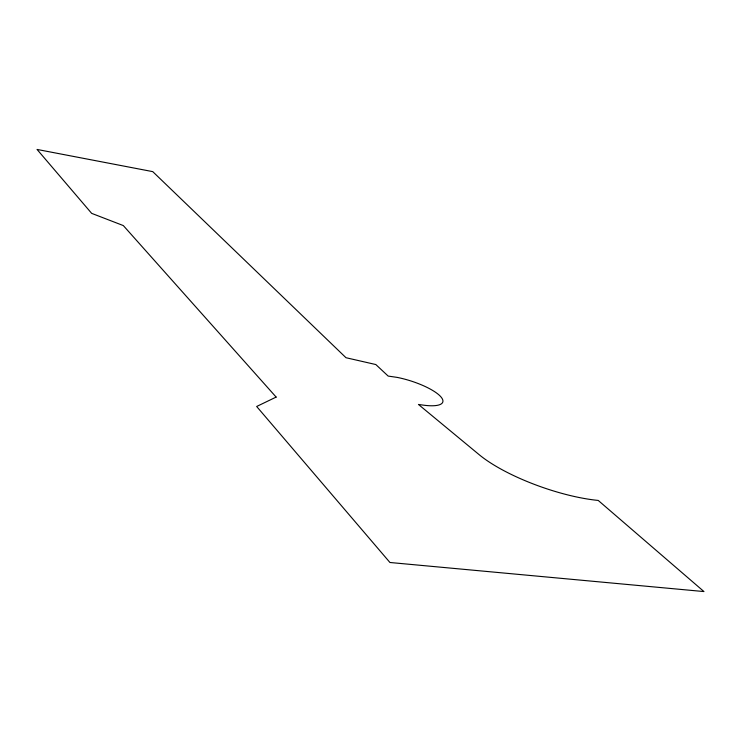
<?xml version="1.0" encoding="UTF-8"?>
<svg xmlns="http://www.w3.org/2000/svg" width="741" height="741" viewBox="0 0 741 741"><rect width="100%" height="100%" fill="white"/><g stroke="black" fill="none" stroke-linecap="round" stroke-linejoin="round"><path stroke-width="1.11" d="M276.143 397.083L256.655 406.485L389.942 562.493L703.95 591.559L598.228 500.434A89.133 25.861 19.3 0 1 479.214 454.724L418.452 404.456L424.26 405.262A37.152 10.43 17.6 0 0 440.219 396.111A37.152 10.43 17.6 0 0 397.148 377.391L388.164 376.076L375.826 364.544L345.991 357.718L152.757 171.634L37.05 149.441L91.662 213.362L123.33 225.579L276.143 397.083"/></g></svg>
